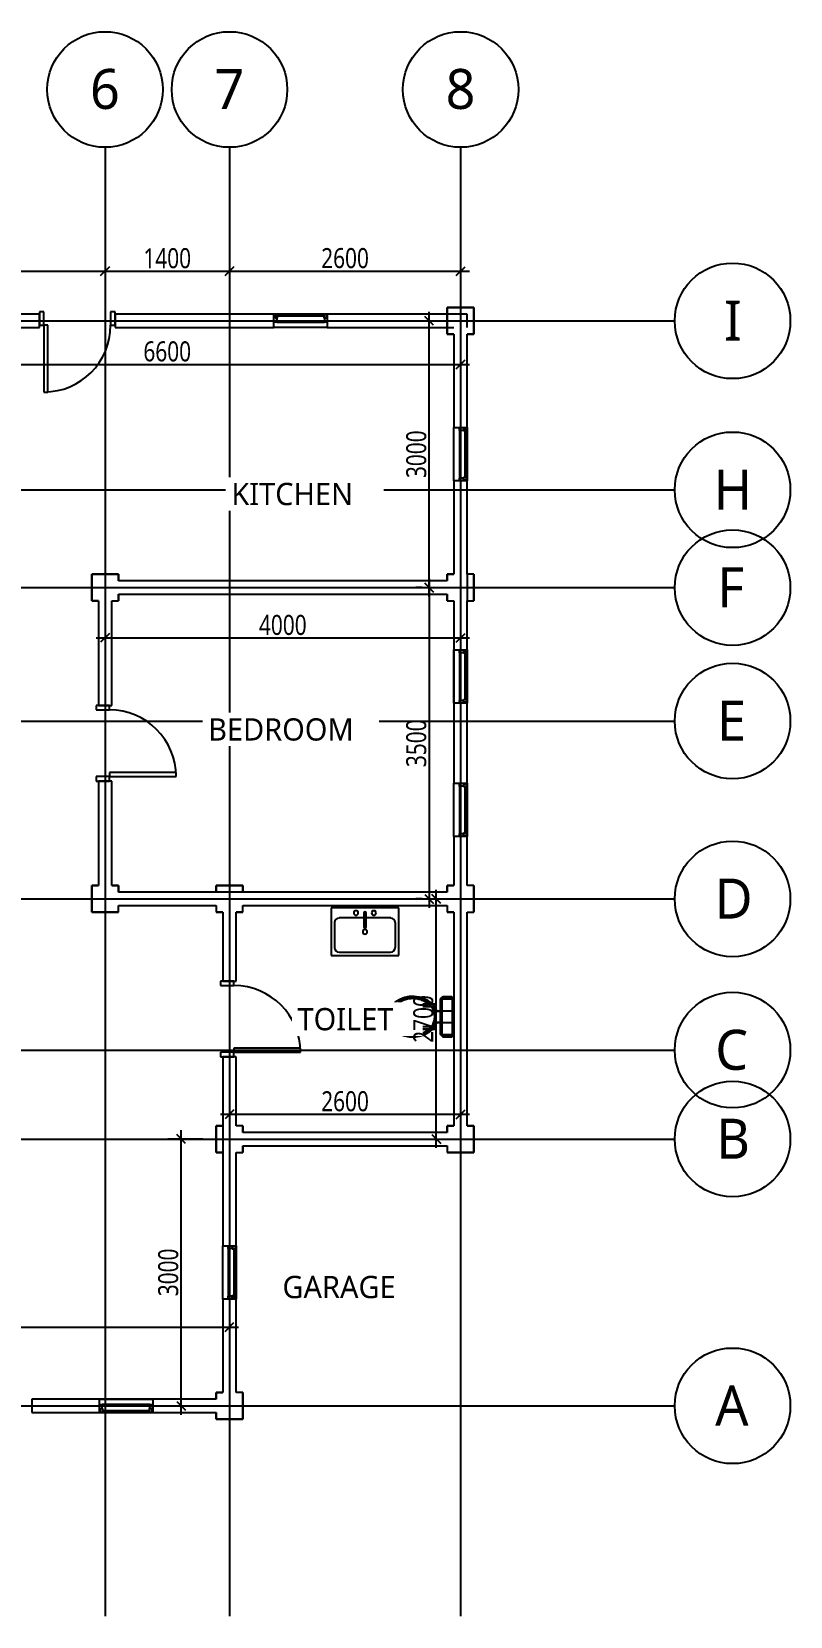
# Model space of a CAD drawing. Header units: millimetres. Extents: x 5566 to 76250, y 4768 to 55588.
# Drawn here: x 21593 to 30126, y 23200 to 41018 of the extents above; entities that cross this region are included whole.
import ezdxf

# ---------------------------------------------------------------- set-up
doc = ezdxf.new("R2010")
doc.units = ezdxf.units.MM
doc.layers.get('0').update_dxf_attribs({"color": 250})
doc.layers.get('Defpoints').update_dxf_attribs({"color": 255})
doc.styles.add('Trebuchet MS_3', font='trebuc.ttf', dxfattribs={"height": 450})
doc.styles.add('Trebuchet MS_4', font='trebuc.ttf', dxfattribs={"width": 0.8, "height": 225})
doc.styles.add('Trebuchet MS_5', font='trebuc.ttf', dxfattribs={"height": 250})
doc.dimstyles.new('Linear_-_2_25mm_Trebuchet_MS', dxfattribs={"dimscale": 304.8, "dimtxt": 231.963954, "dimasz": 0.328084, "dimexe": 0.492126, "dimexo": 0.492126, "dimgap": 0.098425, "dimtad": 1, "dimdec": 0, "dimzin": 0, "dimdsep": 46, "dimtxsty": 'Trebuchet MS_4', "dimblk1": 'OBLIQUE', "dimblk2": 'OBLIQUE', "dimsah": 1, "dimcen": 0.09, "dimdle": 0.328084, "dimazin": 0, "dimtfac": 1, "dimtdec": 4, "dimtix": 1, "dimtmove": 0, "dimatfit": 3, "dimfxl": 1, "dimtvp": 1, "dimtolj": 1, "dimtzin": 0, "dimarcsym": 2})

# ---------------------------------------------------------------- blocks, each defined once
blk = doc.blocks.new('M_Door-Passage-Single-Vision_Lite - 750 x 2000mm-1696654-L1 - Architectural')
for p, q in [((375, 806.35), (330, 806.35)), ((330, 806.35), (330, 56.35)), ((375, 56.35), (375, 806.35)), ((-375, 56.35), (-425, 56.35)), ((-425, 56.35), (-425, -93.65)), ((-375, -93.65), (-375, 56.35)), ((330, 56.35), (375, 56.35)), ((375, 56.35), (375, -93.65)), ((425, 56.35), (375, 56.35)), ((425, -93.65), (425, 56.35)), ((-425, -93.65), (-375, -93.65)), ((375, -93.65), (425, -93.65))]:
    blk.add_line(p, q)
blk.add_arc((375, 56.35), 750, 90, 180)
blk = doc.blocks.new('M_Window-Fixed - 600 x 900mm-1696655-L1 - Architectural')
for p, q in [((-300, 75), (300, 75)), ((-300, -75), (-300, 75)), ((-261.9, 75), (-300, 75)), ((-287.3, 75), (-287.3, 30.55)), ((-287.3, 30.55), (-268.25, 30.55)), ((-261.9, 30.55), (-268.25, 30.55)), ((-268.25, 30.55), (-268.25, -13.9)), ((261.9, 75), (-261.9, 75)), ((-261.9, 75), (-261.9, 30.55)), ((261.9, 52.775), (-261.9, 52.775)), ((261.9, 75), (261.9, 30.55)), ((300, 75), (261.9, 75)), ((261.9, 30.55), (268.25, 30.55)), ((268.25, 30.55), (268.25, -13.9)), ((287.3, 30.55), (268.25, 30.55)), ((287.3, 75), (287.3, 30.55)), ((300, 75), (300, -75)), ((-268.25, -13.9), (-300, -13.9)), ((300, -75), (-300, -75)), ((-268.25, -13.9), (268.25, -13.9)), ((300, -13.9), (268.25, -13.9))]:
    blk.add_line(p, q)
blk = doc.blocks.new('M_Water Closet - Flush Tank - Private - 6_1 Lpf-1532501-L1 - Architectural')
for p, q in [((0, 200), (25, 225)), ((25, 225), (0, 200)), ((0, -200), (0, 200)), ((0, 200), (0, -200)), ((137, 203), (16, 203)), ((16, 203), (16, -203)), ((16, 203), (137, 203)), ((16, 63), (16, 203)), ((25, 225), (127, 225)), ((127, 225), (25, 225)), ((127, 225), (152, 200)), ((152, 200), (127, 225)), ((137, -203), (137, 203)), ((137, 203), (137, 63)), ((152, 200), (152, -200)), ((152, -200), (152, 200)), ((137, 63), (16, 63)), ((216, 63), (16, 63)), ((16, 63), (16, -64)), ((137, -64), (137, 63)), ((137, 63), (195, 63)), ((195, 63), (216, 63)), ((203, -140), (203, 140)), ((203, 140), (574, 140)), ((574, 140), (203, 140)), ((203, 140), (203, -140)), ((216, 110), (216, 106)), ((219, 110), (216, 110)), ((216, 110), (216, -110)), ((543, 110), (216, 110)), ((216, 106), (216, 63)), ((216, 63), (216, -64)), ((255, 110), (219, 110)), ((543, -110), (543, 110)), ((543, -110), (543, 110)), ((574, 140), (574, -140)), ((574, -140), (574, 140)), ((16, -203), (16, -64)), ((16, -64), (137, -64)), ((16, -64), (216, -64)), ((137, -64), (137, -203)), ((195, -64), (137, -64)), ((216, -64), (195, -64)), ((574, -140), (203, -140)), ((203, -140), (574, -140)), ((216, -64), (216, -106)), ((216, -106), (216, -110)), ((216, -110), (219, -110)), ((216, -110), (543, -110)), ((219, -110), (255, -110)), ((25, -225), (0, -200)), ((0, -200), (25, -225)), ((16, -203), (137, -203)), ((137, -203), (16, -203)), ((127, -225), (25, -225)), ((25, -225), (127, -225)), ((152, -200), (127, -225)), ((127, -225), (152, -200))]:
    blk.add_line(p, q)
at = {"flags": 128}
for points in [[(743, 0), (737, 46), (720, 91), (692, 132), (655, 167), (609, 195), (558, 215), (503, 226), (446, 228), (390, 220), (336, 204), (289, 178), (248, 146), (216, 107), (195, 63)], [(215, 0), (221, 47), (239, 91), (269, 131), (308, 164), (356, 189), (408, 204), (464, 210), (519, 204), (572, 189), (619, 164), (658, 131), (688, 91), (706, 47), (712, 0)], [(712, 0), (706, 47), (688, 91), (658, 131), (619, 164), (572, 189), (519, 204), (464, 210), (408, 204), (356, 189), (308, 164), (269, 131), (239, 91), (221, 47), (215, 0)], [(219, 110), (248, 146), (286, 176), (329, 200), (377, 217), (429, 227), (481, 228), (533, 221), (583, 207), (628, 185), (667, 156), (699, 122), (723, 84), (738, 43), (743, 0)], [(195, 63), (204, 85), (216, 106)], [(219, 110), (217, 108), (216, 106)], [(195, -64), (216, -107), (248, -146), (289, -178), (336, -204), (390, -220), (446, -228), (503, -226), (558, -215), (609, -195), (655, -167), (692, -132), (720, -91), (737, -46), (743, 0)], [(216, -106), (204, -85), (195, -64)], [(712, 0), (706, -47), (688, -91), (658, -131), (619, -164), (572, -189), (519, -204), (464, -210), (408, -204), (356, -189), (308, -164), (269, -131), (239, -91), (221, -47), (215, 0)], [(215, 0), (221, -47), (239, -91), (269, -131), (308, -164), (356, -189), (408, -204), (464, -210), (519, -204), (572, -189), (619, -164), (658, -131), (688, -91), (706, -47), (712, 0)], [(216, -106), (217, -108), (219, -110)], [(743, 0), (737, -46), (720, -90), (693, -131), (656, -166), (611, -194), (560, -214), (505, -226), (449, -228), (393, -221), (340, -205), (292, -180), (251, -148), (219, -110)]]:
    blk.add_lwpolyline(points, dxfattribs=at)
for points in [[(712, 0), (712, 9), (711, 26), (705, 51), (696, 75), (683, 97), (667, 118), (649, 136), (629, 152), (607, 166), (584, 178), (560, 188), (536, 195), (510, 200), (485, 203), (459, 204), (433, 202), (408, 198), (383, 193), (358, 184), (334, 174), (312, 162), (291, 147), (271, 130), (260, 117), (255, 110)], [(255, -110), (260, -117), (271, -130), (291, -147), (312, -162), (334, -174), (358, -184), (383, -193), (408, -198), (433, -202), (459, -204), (485, -203), (510, -200), (536, -195), (560, -188), (584, -178), (607, -166), (629, -152), (649, -136), (667, -118), (683, -97), (696, -75), (705, -51), (711, -26), (712, -9), (712, 0)]]:
    blk.add_open_spline(points, degree=3)
for points, knots in [([(543, 110), (536, 110), (522, 110), (493, 110), (456, 110), (412, 110), (367, 110), (331, 110), (305, 110), (288, 110), (274, 110), (265, 110), (259, 110), (256, 110), (255, 110), (255, 110)], [-1, -1, -1, -1, -0.941667, -0.883333, -0.766667, -0.65, -0.533333, -0.4, -0.333333, -0.266667, -0.2, -0.133333, -0.1, -0.066667, 0, 0, 0, 0]), ([(255, -110), (255, -110), (255, -110), (258, -110), (261, -110), (265, -110), (270, -110), (275, -110), (281, -110), (287, -110), (295, -110), (302, -110), (310, -110), (319, -110), (331, -110), (355, -110), (393, -110), (443, -110), (485, -110), (519, -110), (535, -110), (543, -110)], [-1, -1, -1, -1, -0.941667, -0.9125, -0.883333, -0.854167, -0.825, -0.795833, -0.766667, -0.7375, -0.708333, -0.679167, -0.65, -0.620833, -0.591667, -0.533333, -0.4, -0.266667, -0.133333, -0.066667, 0, 0, 0, 0])]:
    blk.add_open_spline(points, degree=3, knots=knots)
blk = doc.blocks.new('M_Sink Kitchen-Single - 760 x 535mm-1436930-L1 - Architectural')
for p, q in [((396, 270), (-364, 270)), ((-364, 270), (-364, -265)), ((3, 213), (3, 53)), ((28, 213), (28, 53)), ((396, -265), (396, 270)), ((-326, 105), (-326, -176)), ((3, 156), (-275, 156)), ((307, 156), (28, 156)), ((358, -176), (358, 105)), ((-364, -265), (396, -265)), ((-275, -227), (307, -227))]:
    blk.add_line(p, q)
for centre, radius, start, end in [((-84, 213), 25.4, 360, 180), ((-84, 213), 25.4, 180, 0), ((16, 213), 12.7, 360, 180), ((116, 213), 25.4, 360, 180), ((116, 213), 25.4, 180, 360), ((-275, 105), 50.8, 90, 180), ((16, 0), 25.4, 360, 180), ((16, 0), 25.4, 180, 0), ((16, 53), 12.7, 180, 0), ((307, 105), 50.8, 360, 90), ((-275, -176), 50.8, 180, 270), ((307, -176), 50.8, 270, 0)]:
    blk.add_arc(centre, radius, start, end)
blk = doc.blocks.new('Grid - M_Grid Head - Circle-50561-L1 - Architectural')
blk.add_circle((0, 0), 6.5)
blk = doc.blocks.new('_Oblique')
at = {"color": 0, "linetype": 'ByBlock', "lineweight": -2}
blk.add_line((-0.5, -0.5), (0.5, 0.5), dxfattribs=at)
blk = doc.blocks.new('*D404')
at = {"color": 0, "lineweight": -2, "transparency": 16777216}
for p, q in [((25985, 34767), (25914, 34767)), ((26064, 34867), (26064, 31167)), ((25985, 31267), (25914, 31267))]:
    blk.add_line(p, q, dxfattribs=at)
at = {"layer": 'Defpoints', "color": 0, "transparency": 16777216}
for p in [(26135, 34767), (26064, 31267), (26135, 31267)]:
    blk.add_point(p, dxfattribs=at)
at = {"color": 0, "lineweight": -2, "transparency": 16777216, "xscale": 100, "yscale": 100, "zscale": 100}
for p, rotation in [((26064, 34767), 90), ((26064, 31267), 270)]:
    blk.add_blockref('_Oblique', p, dxfattribs=dict(at, rotation=rotation))
at = {"color": 0, "transparency": 16777216, "insert": (25920, 33017), "char_height": 225, "width": 566.15, "attachment_point": 5, "rotation": 90, "style": 'Trebuchet MS_4'}
blk.add_mtext('\\A1;3500', dxfattribs=at)
blk = doc.blocks.new('*D405')
at = {"color": 0, "lineweight": -2, "transparency": 16777216}
for p, q in [((22318, 34202), (26518, 34202)), ((22418, 34122), (22418, 34052)), ((26418, 34122), (26418, 34052))]:
    blk.add_line(p, q, dxfattribs=at)
at = {"layer": 'Defpoints', "color": 0, "transparency": 16777216}
for p in [(22418, 34272), (26418, 34272), (26418, 34202)]:
    blk.add_point(p, dxfattribs=at)
at = {"color": 0, "lineweight": -2, "transparency": 16777216, "xscale": 100, "yscale": 100, "zscale": 100, "rotation": 180}
blk.add_blockref('_Oblique', (22418, 34202), dxfattribs=at)
at = {"color": 0, "lineweight": -2, "transparency": 16777216, "xscale": 100, "yscale": 100, "zscale": 100}
blk.add_blockref('_Oblique', (26418, 34202), dxfattribs=at)
at = {"color": 0, "transparency": 16777216, "insert": (24418, 34346), "char_height": 225, "width": 566.15, "attachment_point": 5, "style": 'Trebuchet MS_4'}
blk.add_mtext('\\A1;4000', dxfattribs=at)
blk = doc.blocks.new('*D406')
at = {"color": 0, "lineweight": -2, "transparency": 16777216}
for p, q in [((26144, 28467), (26144, 31367)), ((26223, 31267), (26294, 31267)), ((26223, 28567), (26294, 28567))]:
    blk.add_line(p, q, dxfattribs=at)
at = {"layer": 'Defpoints', "color": 0, "transparency": 16777216}
for p in [(26073, 31267), (26144, 31267), (26073, 28567)]:
    blk.add_point(p, dxfattribs=at)
at = {"color": 0, "lineweight": -2, "transparency": 16777216, "xscale": 100, "yscale": 100, "zscale": 100}
for p, rotation in [((26144, 31267), 90), ((26144, 28567), 270)]:
    blk.add_blockref('_Oblique', p, dxfattribs=dict(at, rotation=rotation))
at = {"color": 0, "transparency": 16777216, "insert": (25999, 29917), "char_height": 225, "width": 566.15, "attachment_point": 5, "rotation": 90, "style": 'Trebuchet MS_4'}
blk.add_mtext('\\A1;2700', dxfattribs=at)
blk = doc.blocks.new('*D407')
at = {"color": 0, "lineweight": -2, "transparency": 16777216}
for p, q in [((23718, 28845), (26518, 28845)), ((23818, 28766), (23818, 28695)), ((26418, 28766), (26418, 28695))]:
    blk.add_line(p, q, dxfattribs=at)
at = {"layer": 'Defpoints', "color": 0, "transparency": 16777216}
for p in [(23818, 28916), (26418, 28916), (26418, 28845)]:
    blk.add_point(p, dxfattribs=at)
at = {"color": 0, "lineweight": -2, "transparency": 16777216, "xscale": 100, "yscale": 100, "zscale": 100, "rotation": 180}
blk.add_blockref('_Oblique', (23818, 28845), dxfattribs=at)
at = {"color": 0, "lineweight": -2, "transparency": 16777216, "xscale": 100, "yscale": 100, "zscale": 100}
blk.add_blockref('_Oblique', (26418, 28845), dxfattribs=at)
at = {"color": 0, "transparency": 16777216, "insert": (25118, 28990), "char_height": 225, "width": 566.15, "attachment_point": 5, "style": 'Trebuchet MS_4'}
blk.add_mtext('\\A1;2600', dxfattribs=at)
blk = doc.blocks.new('*D413')
at = {"color": 0, "lineweight": -2, "transparency": 16777216}
for p, q in [((18418, 26452), (23918, 26452)), ((18518, 26373), (18518, 26302)), ((23818, 26373), (23818, 26302))]:
    blk.add_line(p, q, dxfattribs=at)
at = {"layer": 'Defpoints', "color": 0, "transparency": 16777216}
for p in [(18518, 26523), (23818, 26523), (23818, 26452)]:
    blk.add_point(p, dxfattribs=at)
at = {"color": 0, "lineweight": -2, "transparency": 16777216, "xscale": 100, "yscale": 100, "zscale": 100, "rotation": 180}
blk.add_blockref('_Oblique', (18518, 26452), dxfattribs=at)
at = {"color": 0, "lineweight": -2, "transparency": 16777216, "xscale": 100, "yscale": 100, "zscale": 100}
blk.add_blockref('_Oblique', (23818, 26452), dxfattribs=at)
at = {"color": 0, "transparency": 16777216, "insert": (21168, 26597), "char_height": 225, "width": 566.15, "attachment_point": 5, "style": 'Trebuchet MS_4'}
blk.add_mtext('\\A1;5300', dxfattribs=at)
blk = doc.blocks.new('*D414')
at = {"color": 0, "lineweight": -2, "transparency": 16777216}
for p, q in [((23518, 28567), (23125, 28567)), ((23275, 25467), (23275, 28667)), ((23354, 25567), (23425, 25567))]:
    blk.add_line(p, q, dxfattribs=at)
at = {"layer": 'Defpoints', "color": 0, "transparency": 16777216}
for p in [(23275, 28567), (23668, 28567), (23204, 25567)]:
    blk.add_point(p, dxfattribs=at)
at = {"color": 0, "lineweight": -2, "transparency": 16777216, "xscale": 100, "yscale": 100, "zscale": 100}
for p, rotation in [((23275, 28567), 90), ((23275, 25567), 270)]:
    blk.add_blockref('_Oblique', p, dxfattribs=dict(at, rotation=rotation))
at = {"color": 0, "transparency": 16777216, "insert": (23130, 27067), "char_height": 225, "width": 566.15, "attachment_point": 5, "rotation": 90, "style": 'Trebuchet MS_4'}
blk.add_mtext('\\A1;3000', dxfattribs=at)
blk = doc.blocks.new('*D415')
at = {"color": 0, "lineweight": -2, "transparency": 16777216}
for p, q in [((26064, 34667), (26064, 37867)), ((26144, 37767), (26214, 37767)), ((26144, 34767), (26214, 34767))]:
    blk.add_line(p, q, dxfattribs=at)
at = {"layer": 'Defpoints', "color": 0, "transparency": 16777216}
for p in [(25994, 37767), (26064, 37767), (25994, 34767)]:
    blk.add_point(p, dxfattribs=at)
at = {"color": 0, "lineweight": -2, "transparency": 16777216, "xscale": 100, "yscale": 100, "zscale": 100}
for p, rotation in [((26064, 37767), 90), ((26064, 34767), 270)]:
    blk.add_blockref('_Oblique', p, dxfattribs=dict(at, rotation=rotation))
at = {"color": 0, "transparency": 16777216, "insert": (25920, 36267), "char_height": 225, "width": 566.15, "attachment_point": 5, "rotation": 90, "style": 'Trebuchet MS_4'}
blk.add_mtext('\\A1;3000', dxfattribs=at)
blk = doc.blocks.new('*D416')
at = {"color": 0, "lineweight": -2, "transparency": 16777216}
for p, q in [((19718, 37277), (26518, 37277)), ((19818, 37198), (19818, 37127)), ((26418, 37198), (26418, 37127))]:
    blk.add_line(p, q, dxfattribs=at)
at = {"layer": 'Defpoints', "color": 0, "transparency": 16777216}
for p in [(19818, 37348), (26418, 37348), (26418, 37277)]:
    blk.add_point(p, dxfattribs=at)
at = {"color": 0, "lineweight": -2, "transparency": 16777216, "xscale": 100, "yscale": 100, "zscale": 100, "rotation": 180}
blk.add_blockref('_Oblique', (19818, 37277), dxfattribs=at)
at = {"color": 0, "lineweight": -2, "transparency": 16777216, "xscale": 100, "yscale": 100, "zscale": 100}
blk.add_blockref('_Oblique', (26418, 37277), dxfattribs=at)
at = {"color": 0, "transparency": 16777216, "insert": (23118, 37422), "char_height": 225, "width": 566.15, "attachment_point": 5, "style": 'Trebuchet MS_4'}
blk.add_mtext('\\A1;6600', dxfattribs=at)
blk = doc.blocks.new('*D428')
at = {"color": 0, "lineweight": -2, "transparency": 16777216}
for p, q in [((19718, 38326), (22518, 38326)), ((19818, 38247), (19818, 38176)), ((22418, 38247), (22418, 38176))]:
    blk.add_line(p, q, dxfattribs=at)
at = {"layer": 'Defpoints', "color": 0, "transparency": 16777216}
for p in [(19818, 38397), (22418, 38397), (22418, 38326)]:
    blk.add_point(p, dxfattribs=at)
at = {"color": 0, "lineweight": -2, "transparency": 16777216, "xscale": 100, "yscale": 100, "zscale": 100, "rotation": 180}
blk.add_blockref('_Oblique', (19818, 38326), dxfattribs=at)
at = {"color": 0, "lineweight": -2, "transparency": 16777216, "xscale": 100, "yscale": 100, "zscale": 100}
blk.add_blockref('_Oblique', (22418, 38326), dxfattribs=at)
at = {"color": 0, "transparency": 16777216, "insert": (21118, 38471), "char_height": 225, "width": 566.15, "attachment_point": 5, "style": 'Trebuchet MS_4'}
blk.add_mtext('\\A1;2600', dxfattribs=at)
blk = doc.blocks.new('*D429')
at = {"color": 0, "lineweight": -2, "transparency": 16777216}
for p, q in [((22318, 38326), (23918, 38326)), ((22418, 38247), (22418, 38176)), ((23818, 38247), (23818, 38176))]:
    blk.add_line(p, q, dxfattribs=at)
at = {"layer": 'Defpoints', "color": 0, "transparency": 16777216}
for p in [(22418, 38397), (23818, 38397), (23818, 38326)]:
    blk.add_point(p, dxfattribs=at)
at = {"color": 0, "lineweight": -2, "transparency": 16777216, "xscale": 100, "yscale": 100, "zscale": 100, "rotation": 180}
blk.add_blockref('_Oblique', (22418, 38326), dxfattribs=at)
at = {"color": 0, "lineweight": -2, "transparency": 16777216, "xscale": 100, "yscale": 100, "zscale": 100}
blk.add_blockref('_Oblique', (23818, 38326), dxfattribs=at)
at = {"color": 0, "transparency": 16777216, "insert": (23118, 38470), "char_height": 225, "width": 566.15, "attachment_point": 5, "style": 'Trebuchet MS_4'}
blk.add_mtext('\\A1;1400', dxfattribs=at)
blk = doc.blocks.new('*D430')
at = {"color": 0, "lineweight": -2, "transparency": 16777216}
for p, q in [((23718, 38326), (26518, 38326)), ((23818, 38247), (23818, 38176)), ((26418, 38247), (26418, 38176))]:
    blk.add_line(p, q, dxfattribs=at)
at = {"layer": 'Defpoints', "color": 0, "transparency": 16777216}
for p in [(23818, 38397), (26418, 38397), (26418, 38326)]:
    blk.add_point(p, dxfattribs=at)
at = {"color": 0, "lineweight": -2, "transparency": 16777216, "xscale": 100, "yscale": 100, "zscale": 100, "rotation": 180}
blk.add_blockref('_Oblique', (23818, 38326), dxfattribs=at)
at = {"color": 0, "lineweight": -2, "transparency": 16777216, "xscale": 100, "yscale": 100, "zscale": 100}
blk.add_blockref('_Oblique', (26418, 38326), dxfattribs=at)
at = {"color": 0, "transparency": 16777216, "insert": (25118, 38471), "char_height": 225, "width": 566.15, "attachment_point": 5, "style": 'Trebuchet MS_4'}
blk.add_mtext('\\A1;2600', dxfattribs=at)

msp = doc.modelspace()

# ---------------------------------------------------------------- linework, layer by layer
at = {"color": 18, "true_color": 0x000000}
for p, q in [((22418.24309, 39718.23302), (22418.24309, 23200)), ((23818.24309, 39718.23302), (23818.24309, 23200)), ((26418.24309, 39718.23302), (26418.24309, 23200)), ((21680.74309, 37841.7324), (19968.24309, 37841.7324)), ((21680.74309, 37691.7324), (21680.74309, 37841.7324)), ((24318.24309, 37841.7324), (22530.74309, 37841.7324)), ((22530.74309, 37841.7324), (22530.74309, 37691.7324)), ((24318.24309, 37691.7324), (24318.24309, 37841.7324)), ((24918.24309, 37841.7324), (24318.24309, 37841.7324)), ((26493.24309, 37841.7324), (24918.24309, 37841.7324)), ((24918.24309, 37841.7324), (24918.24309, 37691.7324)), ((26568.24309, 37916.7324), (26268.24309, 37916.7324)), ((26268.24309, 37916.7324), (26268.24309, 37616.7324)), ((26268.24309, 37616.7324), (26268.24309, 37916.7324)), ((26268.24309, 37916.7324), (26568.24309, 37916.7324)), ((26493.24309, 37691.7324), (26493.24309, 37841.7324)), ((26568.24309, 37616.7324), (26568.24309, 37916.7324)), ((26568.24309, 37916.7324), (26568.24309, 37616.7324)), ((8767.55366, 37766.7324), (28826.49678, 37766.7324)), ((19968.24309, 37691.7324), (21680.74309, 37691.7324)), ((22530.74309, 37691.7324), (24318.24309, 37691.7324)), ((24918.24309, 37691.7324), (24318.24309, 37691.7324)), ((24918.24309, 37691.7324), (26343.24309, 37691.7324)), ((26268.24309, 37616.7324), (26343.24309, 37616.7324)), ((26343.24309, 37616.7324), (26268.24309, 37616.7324)), ((26343.24309, 37616.7324), (26343.24309, 36566.7324)), ((26493.24309, 36566.7324), (26493.24309, 37616.7324)), ((26493.24309, 37616.7324), (26568.24309, 37616.7324)), ((26568.24309, 37616.7324), (26493.24309, 37616.7324)), ((26343.24309, 36566.7324), (26493.24309, 36566.7324)), ((26343.24309, 35966.7324), (26343.24309, 36566.7324)), ((26493.24309, 35966.7324), (26493.24309, 36566.7324)), ((8767.55366, 35866.7324), (28826.49678, 35866.7324)), ((26343.24309, 35966.7324), (26343.24309, 34916.7324)), ((26493.24309, 35966.7324), (26343.24309, 35966.7324)), ((26493.24309, 34916.7324), (26493.24309, 35966.7324)), ((8767.55366, 34766.7324), (28826.49678, 34766.7324)), ((22568.24309, 34916.7324), (22268.24309, 34916.7324)), ((22268.24309, 34916.7324), (22268.24309, 34616.7324)), ((22268.24309, 34616.7324), (22268.24309, 34916.7324)), ((22268.24309, 34916.7324), (22568.24309, 34916.7324)), ((22568.24309, 34841.7324), (22568.24309, 34916.7324)), ((22568.24309, 34916.7324), (22568.24309, 34841.7324)), ((26268.24309, 34841.7324), (22568.24309, 34841.7324)), ((26268.24309, 34916.7324), (26268.24309, 34841.7324)), ((26343.24309, 34916.7324), (26268.24309, 34916.7324)), ((26268.24309, 34841.7324), (26268.24309, 34916.7324)), ((26268.24309, 34916.7324), (26343.24309, 34916.7324)), ((26568.24309, 34916.7324), (26493.24309, 34916.7324)), ((26493.24309, 34916.7324), (26493.24309, 34616.7324)), ((26568.24309, 34916.7324), (26493.24309, 34916.7324)), ((26568.24309, 34616.7324), (26568.24309, 34916.7324)), ((26568.24309, 34916.7324), (26568.24309, 34616.7324)), ((22268.24309, 34616.7324), (22343.24309, 34616.7324)), ((22343.24309, 34616.7324), (22268.24309, 34616.7324)), ((22343.24309, 34616.7324), (22343.24309, 33441.7324)), ((22493.24309, 33441.7324), (22493.24309, 34616.7324)), ((22493.24309, 34616.7324), (22568.24309, 34616.7324)), ((22493.24309, 34616.7324), (22568.24309, 34616.7324)), ((22568.24309, 34691.7324), (26268.24309, 34691.7324)), ((22568.24309, 34616.7324), (22568.24309, 34691.7324)), ((22568.24309, 34691.7324), (22568.24309, 34616.7324)), ((26268.24309, 34691.7324), (26268.24309, 34616.7324)), ((26268.24309, 34616.7324), (26268.24309, 34691.7324)), ((26268.24309, 34616.7324), (26343.24309, 34616.7324)), ((26268.24309, 34616.7324), (26343.24309, 34616.7324)), ((26343.24309, 34616.7324), (26343.24309, 34066.7324)), ((26493.24309, 34066.7324), (26493.24309, 34616.7324)), ((26493.24309, 34616.7324), (26568.24309, 34616.7324)), ((26493.24309, 34616.7324), (26568.24309, 34616.7324)), ((26343.24309, 34066.7324), (26493.24309, 34066.7324)), ((26343.24309, 34066.7324), (26343.24309, 33466.7324)), ((26493.24309, 31966.7324), (26493.24309, 34066.7324)), ((22343.24309, 33441.7324), (22493.24309, 33441.7324)), ((26343.24309, 33466.7324), (26343.24309, 32566.7324)), ((26493.24309, 33466.7324), (26343.24309, 33466.7324)), ((26493.24309, 32566.7324), (26493.24309, 33466.7324)), ((8767.55366, 33266.7324), (28826.49678, 33266.7324)), ((22343.24309, 32591.7324), (22343.24309, 31416.7324)), ((22493.24309, 32591.7324), (22343.24309, 32591.7324)), ((22493.24309, 31416.7324), (22493.24309, 32591.7324)), ((26343.24309, 32566.7324), (26493.24309, 32566.7324)), ((26343.24309, 31966.7324), (26343.24309, 32566.7324)), ((26343.24309, 31966.7324), (26343.24309, 31416.7324)), ((26493.24309, 31966.7324), (26343.24309, 31966.7324)), ((26493.24309, 31416.7324), (26493.24309, 31966.7324)), ((22268.24309, 31416.7324), (22268.24309, 31116.7324)), ((22343.24309, 31416.7324), (22268.24309, 31416.7324)), ((22268.24309, 31116.7324), (22268.24309, 31416.7324)), ((22268.24309, 31416.7324), (22343.24309, 31416.7324)), ((22568.24309, 31416.7324), (22493.24309, 31416.7324)), ((22493.24309, 31416.7324), (22568.24309, 31416.7324)), ((22568.24309, 31341.7324), (22568.24309, 31416.7324)), ((22568.24309, 31416.7324), (22568.24309, 31341.7324)), ((23968.24309, 31416.7324), (23668.24309, 31416.7324)), ((23668.24309, 31416.7324), (23668.24309, 31341.7324)), ((23668.24309, 31416.7324), (23968.24309, 31416.7324)), ((23668.24309, 31341.7324), (23668.24309, 31416.7324)), ((23968.24309, 31341.7324), (23968.24309, 31416.7324)), ((23968.24309, 31416.7324), (23968.24309, 31341.7324)), ((26268.24309, 31416.7324), (26268.24309, 31341.7324)), ((26343.24309, 31416.7324), (26268.24309, 31416.7324)), ((26268.24309, 31416.7324), (26343.24309, 31416.7324)), ((26268.24309, 31341.7324), (26268.24309, 31416.7324)), ((26568.24309, 31416.7324), (26493.24309, 31416.7324)), ((26568.24309, 31416.7324), (26493.24309, 31416.7324)), ((26568.24309, 31116.7324), (26568.24309, 31416.7324)), ((26568.24309, 31416.7324), (26568.24309, 31116.7324)), ((8767.55366, 31266.7324), (28826.49678, 31266.7324)), ((23668.24309, 31341.7324), (22568.24309, 31341.7324)), ((22568.24309, 31191.7324), (23668.24309, 31191.7324)), ((22568.24309, 31116.7324), (22568.24309, 31191.7324)), ((22568.24309, 31116.7324), (22568.24309, 31191.7324)), ((23968.24309, 31341.7324), (23668.24309, 31341.7324)), ((23668.24309, 31191.7324), (23668.24309, 31116.7324)), ((23668.24309, 31191.7324), (23668.24309, 31116.7324)), ((26268.24309, 31341.7324), (23968.24309, 31341.7324)), ((23968.24309, 31191.7324), (26268.24309, 31191.7324)), ((23968.24309, 31116.7324), (23968.24309, 31191.7324)), ((23968.24309, 31116.7324), (23968.24309, 31191.7324)), ((26268.24309, 31191.7324), (26268.24309, 31116.7324)), ((26268.24309, 31191.7324), (26268.24309, 31116.7324)), ((22268.24309, 31116.7324), (22568.24309, 31116.7324)), ((22568.24309, 31116.7324), (22268.24309, 31116.7324)), ((23668.24309, 31116.7324), (23743.24309, 31116.7324)), ((23743.24309, 31116.7324), (23668.24309, 31116.7324)), ((23743.24309, 31116.7324), (23743.24309, 30341.7324)), ((23893.24309, 30341.7324), (23893.24309, 31116.7324)), ((23893.24309, 31116.7324), (23968.24309, 31116.7324)), ((23968.24309, 31116.7324), (23893.24309, 31116.7324)), ((26268.24309, 31116.7324), (26343.24309, 31116.7324)), ((26343.24309, 31116.7324), (26268.24309, 31116.7324)), ((26343.24309, 31116.7324), (26343.24309, 28716.7324)), ((26493.24309, 28716.7324), (26493.24309, 31116.7324)), ((26493.24309, 31116.7324), (26568.24309, 31116.7324)), ((26493.24309, 31116.7324), (26568.24309, 31116.7324)), ((23743.24309, 30341.7324), (23893.24309, 30341.7324)), ((8767.55366, 29566.7324), (28826.49678, 29566.7324)), ((23893.24309, 29491.7324), (23743.24309, 29491.7324)), ((23743.24309, 29491.7324), (23743.24309, 28716.7324)), ((23893.24309, 28716.7324), (23893.24309, 29491.7324)), ((23668.24309, 28716.7324), (23668.24309, 28416.7324)), ((23743.24309, 28716.7324), (23668.24309, 28716.7324)), ((23668.24309, 28416.7324), (23668.24309, 28716.7324)), ((23668.24309, 28716.7324), (23743.24309, 28716.7324)), ((23743.24309, 28716.7324), (23743.24309, 28416.7324)), ((23968.24309, 28716.7324), (23893.24309, 28716.7324)), ((23968.24309, 28716.7324), (23893.24309, 28716.7324)), ((23968.24309, 28641.7324), (23968.24309, 28716.7324)), ((23968.24309, 28716.7324), (23968.24309, 28641.7324)), ((26268.24309, 28716.7324), (26268.24309, 28641.7324)), ((26343.24309, 28716.7324), (26268.24309, 28716.7324)), ((26268.24309, 28716.7324), (26343.24309, 28716.7324)), ((26268.24309, 28641.7324), (26268.24309, 28716.7324)), ((26568.24309, 28716.7324), (26493.24309, 28716.7324)), ((26493.24309, 28716.7324), (26568.24309, 28716.7324)), ((26568.24309, 28416.7324), (26568.24309, 28716.7324)), ((26568.24309, 28716.7324), (26568.24309, 28416.7324)), ((8767.55366, 28566.7324), (28826.49678, 28566.7324)), ((26268.24309, 28641.7324), (23968.24309, 28641.7324)), ((23668.24309, 28416.7324), (23743.24309, 28416.7324)), ((23743.24309, 28416.7324), (23668.24309, 28416.7324)), ((23743.24309, 28416.7324), (23743.24309, 27366.7324)), ((23893.24309, 27366.7324), (23893.24309, 28416.7324)), ((23893.24309, 28416.7324), (23968.24309, 28416.7324)), ((23893.24309, 28416.7324), (23968.24309, 28416.7324)), ((23968.24309, 28491.7324), (26268.24309, 28491.7324)), ((23968.24309, 28416.7324), (23968.24309, 28491.7324)), ((23968.24309, 28491.7324), (23968.24309, 28416.7324)), ((26268.24309, 28491.7324), (26268.24309, 28416.7324)), ((26268.24309, 28491.7324), (26268.24309, 28416.7324)), ((26268.24309, 28416.7324), (26568.24309, 28416.7324)), ((26568.24309, 28416.7324), (26268.24309, 28416.7324)), ((23743.24309, 27366.7324), (23893.24309, 27366.7324)), ((23743.24309, 26766.7324), (23743.24309, 27366.7324)), ((23893.24309, 26766.7324), (23893.24309, 27366.7324)), ((23893.24309, 26766.7324), (23743.24309, 26766.7324)), ((23743.24309, 26766.7324), (23743.24309, 25716.7324)), ((23893.24309, 25716.7324), (23893.24309, 26766.7324)), ((23668.24309, 25716.7324), (23668.24309, 25641.7324)), ((23743.24309, 25716.7324), (23668.24309, 25716.7324)), ((23668.24309, 25641.7324), (23668.24309, 25716.7324)), ((23668.24309, 25716.7324), (23743.24309, 25716.7324)), ((23968.24309, 25716.7324), (23893.24309, 25716.7324)), ((23968.24309, 25716.7324), (23893.24309, 25716.7324)), ((23968.24309, 25416.7324), (23968.24309, 25716.7324)), ((23968.24309, 25716.7324), (23968.24309, 25416.7324)), ((8767.55366, 25566.7324), (28826.49678, 25566.7324)), ((22355.74309, 25641.7324), (21593.24309, 25641.7324)), ((21593.24309, 25641.7324), (21593.24309, 25491.7324)), ((21593.24309, 25491.7324), (22355.74309, 25491.7324)), ((22355.74309, 25491.7324), (22355.74309, 25641.7324)), ((22955.74309, 25641.7324), (22355.74309, 25641.7324)), ((22955.74309, 25491.7324), (22355.74309, 25491.7324)), ((23668.24309, 25641.7324), (22955.74309, 25641.7324)), ((22955.74309, 25641.7324), (22955.74309, 25491.7324)), ((22955.74309, 25491.7324), (23668.24309, 25491.7324)), ((23668.24309, 25491.7324), (23668.24309, 25416.7324)), ((23668.24309, 25416.7324), (23668.24309, 25491.7324)), ((23668.24309, 25416.7324), (23968.24309, 25416.7324)), ((23968.24309, 25416.7324), (23668.24309, 25416.7324))]:
    msp.add_line(p, q, dxfattribs=at)

# ---------------------------------------------------------------- block references
at = {"color": 18, "true_color": 0x000000, "xscale": 99.99999999999993, "yscale": 99.99999999999993, "zscale": 99.99999999999993}
for p, rotation in [((22418.24309, 40368.23302), 180), ((23818.24309, 40368.23302), 180), ((26418.24309, 40368.23302), 180), ((29476.49678, 37766.7324), 269.9999999999994), ((29476.49678, 35866.7324), 269.9999999999994), ((29476.49678, 34766.7324), 269.9999999999994), ((29476.49678, 33266.7324), 269.9999999999994), ((29476.49678, 31266.7324), 269.9999999999994), ((29476.49678, 29566.7324), 269.9999999999994), ((29476.49678, 25566.7324), 269.9999999999994)]:
    msp.add_blockref('Grid - M_Grid Head - Circle-50561-L1 - Architectural', p, dxfattribs=dict(at, rotation=rotation))
at = {"color": 18, "true_color": 0x000000}
for name, p, rotation in [('M_Door-Passage-Single-Vision_Lite - 750 x 2000mm-1696654-L1 - Architectural', (22105.74309, 37773.0824), 180), ('M_Window-Fixed - 600 x 900mm-1696655-L1 - Architectural', (26418.24309, 36266.7324), 269.9999999999999), ('M_Window-Fixed - 600 x 900mm-1696655-L1 - Architectural', (26418.24309, 33766.7324), 269.9999999999999), ('M_Door-Passage-Single-Vision_Lite - 750 x 2000mm-1696654-L1 - Architectural', (22411.89309, 33016.7324), 269.9999999999999), ('M_Window-Fixed - 600 x 900mm-1696655-L1 - Architectural', (26418.24309, 32266.7324), 269.9999999999999), ('M_Door-Passage-Single-Vision_Lite - 750 x 2000mm-1696654-L1 - Architectural', (23811.89309, 29916.7324), 269.9999999999999), ('M_Water Closet - Flush Tank - Private - 6_1 Lpf-1532501-L1 - Architectural', (26343.24309, 29941.7324), 180), ('M_Window-Fixed - 600 x 900mm-1696655-L1 - Architectural', (23818.24309, 27066.7324), 269.9999999999999), ('M_Window-Fixed - 600 x 900mm-1696655-L1 - Architectural', (22655.74309, 25566.7324), 180)]:
    msp.add_blockref(name, p, dxfattribs=dict(at, rotation=rotation))
for name, p in [('M_Window-Fixed - 600 x 900mm-1696655-L1 - Architectural', (24618.24309, 37766.7324)), ('M_Sink Kitchen-Single - 760 x 535mm-1436930-L1 - Architectural', (25325.65385, 30896.187))]:
    msp.add_blockref(name, p, dxfattribs=at)

# ---------------------------------------------------------------- texts
at = {"color": 18, "true_color": 0x000000, "insert": (24413.70448, 27027.67219), "char_height": 250, "width": 1547.256875, "attachment_point": 1, "style": 'Trebuchet MS_5', "bg_fill": 3, "box_fill_scale": 1.25, "bg_fill_color": 256, "bg_fill_true_color": 13158600, "bg_fill_transparency": 0}
msp.add_mtext('GARAGE', dxfattribs=at)

# ---------------------------------------------------------------- dimensions: what is measured, and where the dimension line sits
at = {"color": 18, "true_color": 0x000000}
for base, p1, p2, override, picture, middle in [((22418.24309, 38325.87596), (19818.24309, 38396.58664), (22418.24309, 38396.58664), {"dimpost": '<>', "dimfxl": 2600}, '*D428', (21118.24309, 38470.72445)), ((23818.24309, 38325.87596), (22418.24309, 38396.58664), (23818.24309, 38396.58664), {"dimpost": '<>', "dimfxl": 1400}, '*D429', (23118.24309, 38470.34566)), ((26418.24309, 38325.87596), (23818.24309, 38396.58664), (26418.24309, 38396.58664), {"dimpost": '<>', "dimfxl": 2600}, '*D430', (25118.24309, 38470.72445)), ((26418.24309, 37277.18057), (19818.24309, 37347.89124), (26418.24309, 37347.89124), {"dimpost": '<>', "dimfxl": 6600}, '*D416', (23118.24309, 37422.02905)), ((26418.24309, 34201.74749), (22418.24309, 34272.45817), (26418.24309, 34272.45817), {"dimpost": '<>', "dimfxl": 4000}, '*D405', (24418.24309, 34346.21719)), ((26418.24309, 28845.10375), (23818.24309, 28915.81443), (26418.24309, 28915.81443), {"dimpost": '<>', "dimfxl": 2600}, '*D407', (25118.24309, 28989.95224)), ((23818.24309, 26452.29831), (18518.24309, 26523.00898), (23818.24309, 26523.00898), {"dimpost": '<>', "dimfxl": 5300}, '*D413', (21168.24309, 26596.768))]:
    dim = msp.add_linear_dim(base=base, p1=p1, p2=p2, dimstyle='Linear_-_2_25mm_Trebuchet_MS', override=override, dxfattribs=at)
    dim.commit()
    dim.dimension.update_dxf_attribs({"geometry": picture, "text_midpoint": middle})
for base, p1, p2, override, picture, middle in [((26064.33541, 37766.7324), (25993.62473, 34766.7324), (25993.62473, 37766.7324), {"dimpost": '<>', "dimfxl": 3000}, '*D415', (25919.86571, 36266.7324)), ((26064.33541, 31266.7324), (26135.04608, 34766.7324), (26135.04608, 31266.7324), {"dimpost": '<>', "dimfxl": 3500}, '*D404', (25919.86571, 33016.7324)), ((26143.64402, 31266.7324), (26072.93334, 28566.7324), (26072.93334, 31266.7324), {"dimpost": '<>', "dimfxl": 2700}, '*D406', (25999.17432, 29916.7324)), ((23274.7026, 28566.7324), (23203.99192, 25566.7324), (23668.24309, 28566.7324), {"dimpost": '<>', "dimfxl": 3035.709003}, '*D414', (23130.2329, 27066.7324))]:
    dim = msp.add_linear_dim(base=base, p1=p1, p2=p2, angle=90, dimstyle='Linear_-_2_25mm_Trebuchet_MS', override=override, dxfattribs=at)
    dim.commit()
    dim.dimension.update_dxf_attribs({"geometry": picture, "text_midpoint": middle})

# ---------------------------------------------------------------- next in the draw order: texts
at = {"color": 18, "true_color": 0x000000, "attachment_point": 1, "bg_fill": 3, "box_fill_scale": 1.25, "bg_fill_color": 256, "bg_fill_true_color": 13158600, "bg_fill_transparency": 0}
for s, insert, char_height, width, style in [('6', (22249.36516, 40599.15629), 450, 400.84375, 'Trebuchet MS_3'), ('7', (23649.36516, 40599.15629), 450, 400.84375, 'Trebuchet MS_3'), ('8', (26249.36516, 40599.15629), 450, 400.84375, 'Trebuchet MS_3'), ('I', (29381.41726, 37995.19822), 450, 216.455625, 'Trebuchet MS_3'), ('H', (29261.91726, 36095.19822), 450, 505.063125, 'Trebuchet MS_3'), ('KITCHEN', (23839.32356, 35944.91298), 250, 1651.47625, 'Trebuchet MS_5'), ('F', (29304.91726, 34995.19822), 450, 400.84375, 'Trebuchet MS_3'), ('E', (29301.91726, 33495.19822), 450, 408.860625, 'Trebuchet MS_3'), ('BEDROOM', (23578.0263, 33297.25962), 250, 1859.915, 'Trebuchet MS_5'), ('D', (29275.41726, 31495.19822), 450, 472.995625, 'Trebuchet MS_3'), ('TOILET', (24583.28075, 30039.47372), 250, 1346.835, 'Trebuchet MS_5'), ('C', (29281.91726, 29795.19822), 450, 456.961875, 'Trebuchet MS_3'), ('A', (29281.91726, 25795.19822), 450, 456.961875, 'Trebuchet MS_3')]:
    msp.add_mtext(s, dxfattribs=dict(at, insert=insert, char_height=char_height, width=width, style=style))

# ---------------------------------------------------------------- next in the draw order: block references
at = {"color": 18, "true_color": 0x000000, "xscale": 99.99999999999993, "yscale": 99.99999999999993, "zscale": 99.99999999999993, "rotation": 269.9999999999994}
msp.add_blockref('Grid - M_Grid Head - Circle-50561-L1 - Architectural', (29476.49678, 28566.7324), dxfattribs=at)

# ---------------------------------------------------------------- next in the draw order: texts
at = {"color": 18, "true_color": 0x000000, "insert": (29291.91726, 28795.19822), "char_height": 450, "width": 432.91125, "attachment_point": 1, "style": 'Trebuchet MS_3', "bg_fill": 3, "box_fill_scale": 1.25, "bg_fill_color": 256, "bg_fill_true_color": 13158600, "bg_fill_transparency": 0}
msp.add_mtext('B', dxfattribs=at)

doc.saveas('drawing.dxf')
